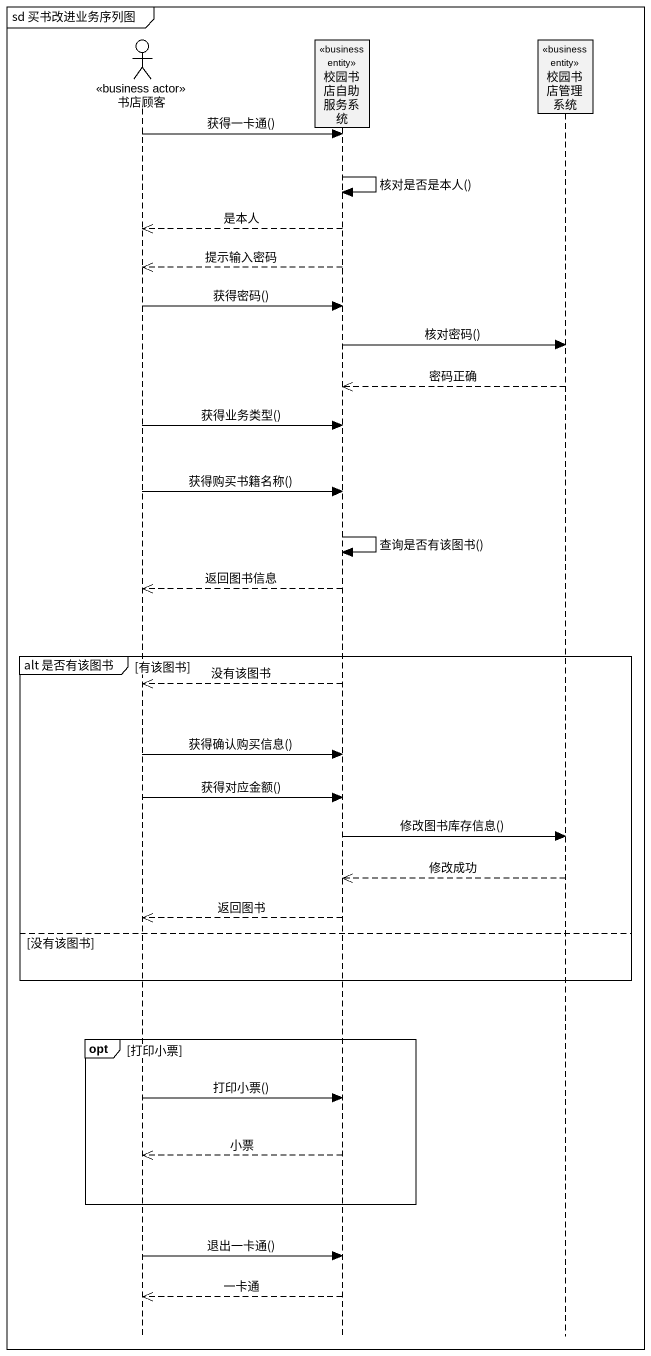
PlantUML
@startuml
mainframe sd 买书改进业务序列图
hide footbox
actor 书店顾客 <<business actor>>
participant 校园书店自助服务系统 <<business entity>>
participant 校园书店管理系统 <<business entity>>

书店顾客 -> 校园书店自助服务系统 : 获得一卡通()
校园书店自助服务系统 -> 校园书店自助服务系统 : 核对是否是本人()
校园书店自助服务系统 -->> 书店顾客 : 是本人
校园书店自助服务系统 -->> 书店顾客 : 提示输入密码
书店顾客 -> 校园书店自助服务系统 : 获得密码()
校园书店自助服务系统 -> 校园书店管理系统 : 核对密码()
校园书店管理系统 -->> 校园书店自助服务系统 : 密码正确
书店顾客 -> 校园书店自助服务系统 : 获得业务类型()
书店顾客 -> 校园书店自助服务系统 : 获得购买书籍名称()
校园书店自助服务系统 -> 校园书店自助服务系统 : 查询是否有该图书()
校园书店自助服务系统 -->> 书店顾客 : 返回图书信息
group alt 是否有该图书 [有该图书]
  校园书店自助服务系统 -->> 书店顾客 : 没有该图书
  书店顾客 -> 校园书店自助服务系统 : 获得确认购买信息()
  书店顾客 -> 校园书店自助服务系统 : 获得对应金额()
  校园书店自助服务系统 -> 校园书店管理系统 : 修改图书库存信息()
  校园书店管理系统 -->> 校园书店自助服务系统 : 修改成功
  校园书店自助服务系统 -->> 书店顾客 : 返回图书
else 没有该图书
end
opt 打印小票
  书店顾客 -> 校园书店自助服务系统 : 打印小票()
  校园书店自助服务系统 -->> 书店顾客 : 小票
end
书店顾客 -> 校园书店自助服务系统 : 退出一卡通()
校园书店自助服务系统 -->> 书店顾客 : 一卡通
@enduml
